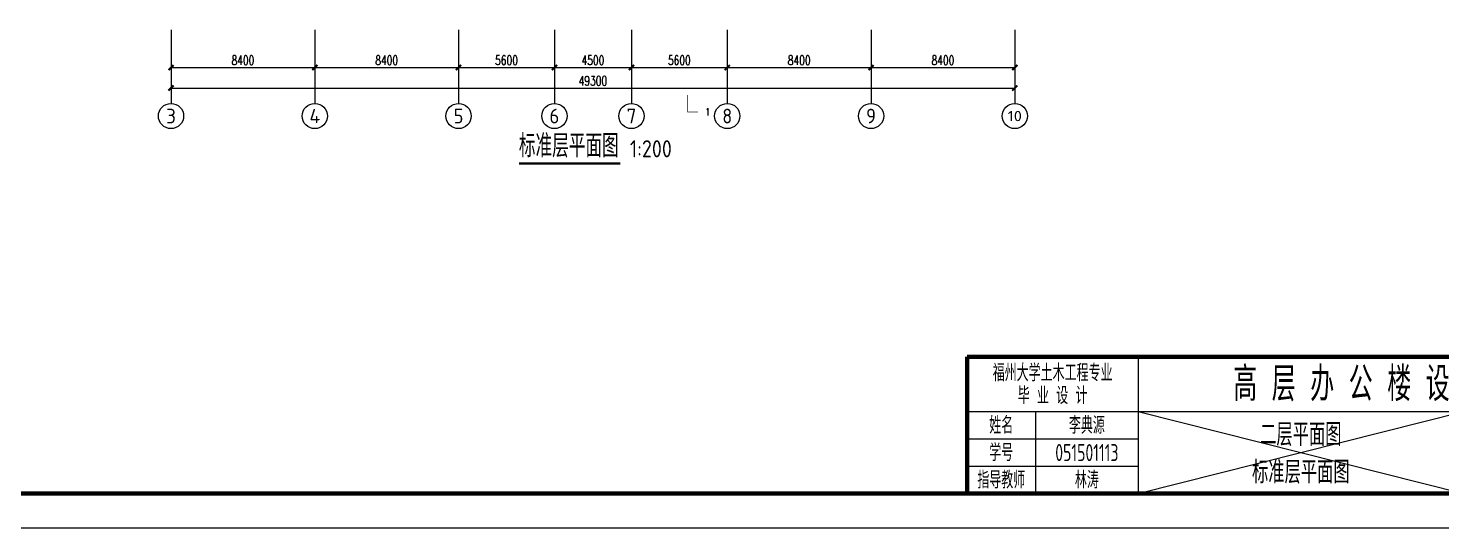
# Model space of a CAD drawing. Extents: x -1 to 1050000, y -900000 to 0.
# Drawn here: x 235950 to 318533, y -360000 to -330769 of the extents above; entities that cross this region are included whole.
import ezdxf
from ezdxf.enums import TextEntityAlignment as Align

# ---------------------------------------------------------------- set-up
doc = ezdxf.new("R2010")
doc.units = 0
doc.header["$LTSCALE"] = 1000
doc.header["$MEASUREMENT"] = 0
for name, color, linetype in [('AXIS', 3, 'Continuous'), ('AXIS_TEXT', 7, 'Continuous'), ('DIM_SYMB', 3, 'Continuous'), ('G-ANNO-TTLB', 6, 'Continuous'), ('G-ANNO-TTLB-THIN', 151, 'Continuous'), ('PUB_TEXT', 7, 'Continuous')]:
    doc.layers.add(name, color=color, linetype=linetype)
doc.layers.add('G-ANNO-TTLB-WIDE', color=214, linetype='Continuous', lineweight=100)
doc.layers.add('ignorePrint', color=151, linetype='Continuous', plot=False)
doc.styles.add('_TCH_AXIS', font='tssdeng.shx', dxfattribs={"bigfont": 'GBCBIG.shx'})
doc.styles.add('_TCH_DIM_T3', font='SIMPLEX', dxfattribs={"width": 0.705882, "bigfont": 'GBCBIG'})
doc.styles.add('_TCH_LABEL', font='COMPLEX', dxfattribs={"bigfont": 'GBCBIG'})
doc.styles.add('COMPLEX', font='COMPLEX')
doc.styles.add('hztxt', font='tssdeng.shx', dxfattribs={"width": 0.7, "bigfont": 'hztxt.shx'})
doc.styles.get("Standard").update_dxf_attribs({"font": 'gbenor.shx', "bigfont": 'gbcbig.shx'})
doc.dimstyles.new('_TCH_ARCH&&100', dxfattribs={"dimtxt": 297.5, "dimasz": 100, "dimexe": 250, "dimexo": 300, "dimgap": 126.25, "dimtad": 1, "dimdec": 0, "dimzin": 0, "dimdsep": 46, "dimtxsty": '_TCH_DIM_T3', "dimblk": 'ARCHTICK', "dimcen": 0.09, "dimclrt": 7, "dimazin": 2, "dimtfac": 1, "dimtdec": 0, "dimtix": 1, "dimtmove": 2, "dimatfit": 3, "dimfxl": 1, "dimtolj": 1, "dimtzin": 0, "dimarcsym": 0})

# ---------------------------------------------------------------- blocks, each defined once
blk = doc.blocks.new('*U1')
blk.add_line((-525000, 0), (525000, 0))
blk = doc.blocks.new('*U2')
at = {"layer": 'Defpoints', "color": 0, "linetype": 'ByBlock', "lineweight": -2, "transparency": 16777216}
blk.add_blockref('*U1', (0, -360000), dxfattribs=at)
blk = doc.blocks.new('_AXISO')
blk.add_circle((0, 0), 0.5)
at = {"layer": 'AXIS_TEXT', "style": 'COMPLEX', "width": 1.041667}
blk.add_attdef('A', text='', height=0.56, dxfattribs=at).set_placement((-0.25, -0.28), (0.25, -0.28), align=Align.FIT)
blk = doc.blocks.new('_ArchTick')
at = {"color": 0, "linetype": 'ByBlock', "const_width": 0.4}
blk.add_lwpolyline([(-0.5, -0.5), (0.5, 0.5)], dxfattribs=at)
blk = doc.blocks.new('*D272')
at = {"layer": 'AXIS', "color": 0, "lineweight": -2, "transparency": 16777216}
for p, q in [((244291, -330869), (244291, -333319)), ((252691, -330869), (252691, -333319)), ((244291, -333069), (252691, -333069))]:
    blk.add_line(p, q, dxfattribs=at)
at = {"layer": 'Defpoints', "color": 0, "transparency": 16777216}
for p in [(244291, -330569), (252691, -330569), (252691, -333069)]:
    blk.add_point(p, dxfattribs=at)
at = {"layer": 'AXIS', "color": 0, "lineweight": -2, "transparency": 16777216, "xscale": 300, "yscale": 300, "zscale": 300, "rotation": 180}
blk.add_blockref('_ArchTick', (244291, -333069), dxfattribs=at)
at = {"layer": 'AXIS', "color": 0, "lineweight": -2, "transparency": 16777216, "xscale": 300, "yscale": 300, "zscale": 300}
blk.add_blockref('_ArchTick', (252691, -333069), dxfattribs=at)
at = {"layer": 'AXIS', "color": 7, "transparency": 16777216, "insert": (248491, -332644), "char_height": 550, "attachment_point": 5, "style": '_TCH_DIM_T3'}
blk.add_mtext('\\A1;8400', dxfattribs=at)
blk = doc.blocks.new('*D273')
at = {"layer": 'AXIS', "color": 0, "lineweight": -2, "transparency": 16777216}
for p, q in [((252691, -330869), (252691, -333319)), ((261091, -330869), (261091, -333319)), ((252691, -333069), (261091, -333069))]:
    blk.add_line(p, q, dxfattribs=at)
at = {"layer": 'Defpoints', "color": 0, "transparency": 16777216}
for p in [(252691, -330569), (261091, -330569), (261091, -333069)]:
    blk.add_point(p, dxfattribs=at)
at = {"layer": 'AXIS', "color": 0, "lineweight": -2, "transparency": 16777216, "xscale": 300, "yscale": 300, "zscale": 300, "rotation": 180}
blk.add_blockref('_ArchTick', (252691, -333069), dxfattribs=at)
at = {"layer": 'AXIS', "color": 0, "lineweight": -2, "transparency": 16777216, "xscale": 300, "yscale": 300, "zscale": 300}
blk.add_blockref('_ArchTick', (261091, -333069), dxfattribs=at)
at = {"layer": 'AXIS', "color": 7, "transparency": 16777216, "insert": (256891, -332644), "char_height": 550, "attachment_point": 5, "style": '_TCH_DIM_T3'}
blk.add_mtext('\\A1;8400', dxfattribs=at)
blk = doc.blocks.new('*D274')
at = {"layer": 'AXIS', "color": 0, "lineweight": -2, "transparency": 16777216}
for p, q in [((261091, -330869), (261091, -333319)), ((266691, -330869), (266691, -333319)), ((261091, -333069), (266691, -333069))]:
    blk.add_line(p, q, dxfattribs=at)
at = {"layer": 'Defpoints', "color": 0, "transparency": 16777216}
for p in [(261091, -330569), (266691, -330569), (266691, -333069)]:
    blk.add_point(p, dxfattribs=at)
at = {"layer": 'AXIS', "color": 0, "lineweight": -2, "transparency": 16777216, "xscale": 300, "yscale": 300, "zscale": 300, "rotation": 180}
blk.add_blockref('_ArchTick', (261091, -333069), dxfattribs=at)
at = {"layer": 'AXIS', "color": 0, "lineweight": -2, "transparency": 16777216, "xscale": 300, "yscale": 300, "zscale": 300}
blk.add_blockref('_ArchTick', (266691, -333069), dxfattribs=at)
at = {"layer": 'AXIS', "color": 7, "transparency": 16777216, "insert": (263891, -332644), "char_height": 550, "attachment_point": 5, "style": '_TCH_DIM_T3'}
blk.add_mtext('\\A1;5600', dxfattribs=at)
blk = doc.blocks.new('*D281')
at = {"layer": 'AXIS', "color": 0, "lineweight": -2, "transparency": 16777216}
for p, q in [((266691, -330869), (266691, -333319)), ((271191, -330869), (271191, -333319)), ((266691, -333069), (271191, -333069))]:
    blk.add_line(p, q, dxfattribs=at)
at = {"layer": 'Defpoints', "color": 0, "transparency": 16777216}
for p in [(266691, -330569), (271191, -330569), (271191, -333069)]:
    blk.add_point(p, dxfattribs=at)
at = {"layer": 'AXIS', "color": 0, "lineweight": -2, "transparency": 16777216, "xscale": 300, "yscale": 300, "zscale": 300, "rotation": 180}
blk.add_blockref('_ArchTick', (266691, -333069), dxfattribs=at)
at = {"layer": 'AXIS', "color": 0, "lineweight": -2, "transparency": 16777216, "xscale": 300, "yscale": 300, "zscale": 300}
blk.add_blockref('_ArchTick', (271191, -333069), dxfattribs=at)
at = {"layer": 'AXIS', "color": 7, "transparency": 16777216, "insert": (268941, -332644), "char_height": 550, "attachment_point": 5, "style": '_TCH_DIM_T3'}
blk.add_mtext('\\A1;4500', dxfattribs=at)
blk = doc.blocks.new('*D282')
at = {"layer": 'AXIS', "color": 0, "lineweight": -2, "transparency": 16777216}
for p, q in [((271191, -330869), (271191, -333319)), ((276791, -330869), (276791, -333319)), ((271191, -333069), (276791, -333069))]:
    blk.add_line(p, q, dxfattribs=at)
at = {"layer": 'Defpoints', "color": 0, "transparency": 16777216}
for p in [(271191, -330569), (276791, -330569), (276791, -333069)]:
    blk.add_point(p, dxfattribs=at)
at = {"layer": 'AXIS', "color": 0, "lineweight": -2, "transparency": 16777216, "xscale": 300, "yscale": 300, "zscale": 300, "rotation": 180}
blk.add_blockref('_ArchTick', (271191, -333069), dxfattribs=at)
at = {"layer": 'AXIS', "color": 0, "lineweight": -2, "transparency": 16777216, "xscale": 300, "yscale": 300, "zscale": 300}
blk.add_blockref('_ArchTick', (276791, -333069), dxfattribs=at)
at = {"layer": 'AXIS', "color": 7, "transparency": 16777216, "insert": (273991, -332644), "char_height": 550, "attachment_point": 5, "style": '_TCH_DIM_T3'}
blk.add_mtext('\\A1;5600', dxfattribs=at)
blk = doc.blocks.new('*D283')
at = {"layer": 'AXIS', "color": 0, "lineweight": -2, "transparency": 16777216}
for p, q in [((276791, -330869), (276791, -333319)), ((285191, -330869), (285191, -333319)), ((276791, -333069), (285191, -333069))]:
    blk.add_line(p, q, dxfattribs=at)
at = {"layer": 'Defpoints', "color": 0, "transparency": 16777216}
for p in [(276791, -330569), (285191, -330569), (285191, -333069)]:
    blk.add_point(p, dxfattribs=at)
at = {"layer": 'AXIS', "color": 0, "lineweight": -2, "transparency": 16777216, "xscale": 300, "yscale": 300, "zscale": 300, "rotation": 180}
blk.add_blockref('_ArchTick', (276791, -333069), dxfattribs=at)
at = {"layer": 'AXIS', "color": 0, "lineweight": -2, "transparency": 16777216, "xscale": 300, "yscale": 300, "zscale": 300}
blk.add_blockref('_ArchTick', (285191, -333069), dxfattribs=at)
at = {"layer": 'AXIS', "color": 7, "transparency": 16777216, "insert": (280991, -332644), "char_height": 550, "attachment_point": 5, "style": '_TCH_DIM_T3'}
blk.add_mtext('\\A1;8400', dxfattribs=at)
blk = doc.blocks.new('*D284')
at = {"layer": 'AXIS', "color": 0, "lineweight": -2, "transparency": 16777216}
for p, q in [((285191, -330869), (285191, -333319)), ((293591, -330869), (293591, -333319)), ((285191, -333069), (293591, -333069))]:
    blk.add_line(p, q, dxfattribs=at)
at = {"layer": 'Defpoints', "color": 0, "transparency": 16777216}
for p in [(285191, -330569), (293591, -330569), (293591, -333069)]:
    blk.add_point(p, dxfattribs=at)
at = {"layer": 'AXIS', "color": 0, "lineweight": -2, "transparency": 16777216, "xscale": 300, "yscale": 300, "zscale": 300, "rotation": 180}
blk.add_blockref('_ArchTick', (285191, -333069), dxfattribs=at)
at = {"layer": 'AXIS', "color": 0, "lineweight": -2, "transparency": 16777216, "xscale": 300, "yscale": 300, "zscale": 300}
blk.add_blockref('_ArchTick', (293591, -333069), dxfattribs=at)
at = {"layer": 'AXIS', "color": 7, "transparency": 16777216, "insert": (289391, -332644), "char_height": 550, "attachment_point": 5, "style": '_TCH_DIM_T3'}
blk.add_mtext('\\A1;8400', dxfattribs=at)
blk = doc.blocks.new('*D285')
at = {"layer": 'AXIS', "color": 0, "lineweight": -2, "transparency": 16777216}
for p, q in [((244291, -331269), (244291, -334519)), ((293591, -331269), (293591, -334519)), ((244291, -334269), (293591, -334269))]:
    blk.add_line(p, q, dxfattribs=at)
at = {"layer": 'Defpoints', "color": 0, "transparency": 16777216}
for p in [(244291, -330969), (293591, -330969), (293591, -334269)]:
    blk.add_point(p, dxfattribs=at)
at = {"layer": 'AXIS', "color": 0, "lineweight": -2, "transparency": 16777216, "xscale": 300, "yscale": 300, "zscale": 300, "rotation": 180}
blk.add_blockref('_ArchTick', (244291, -334269), dxfattribs=at)
at = {"layer": 'AXIS', "color": 0, "lineweight": -2, "transparency": 16777216, "xscale": 300, "yscale": 300, "zscale": 300}
blk.add_blockref('_ArchTick', (293591, -334269), dxfattribs=at)
at = {"layer": 'AXIS', "color": 7, "transparency": 16777216, "insert": (268941, -333844), "char_height": 550, "attachment_point": 5, "style": '_TCH_DIM_T3'}
blk.add_mtext('\\A1;49300', dxfattribs=at)

msp = doc.modelspace()

# ---------------------------------------------------------------- linework, layer by layer
at = {"layer": 'AXIS'}
for p, q in [((244290.6, -331168.75), (244290.6, -335168.75)), ((252690.6, -331168.75), (252690.6, -335168.75)), ((261090.6, -331168.75), (261090.6, -335168.75)), ((266690.6, -331168.75), (266690.6, -335168.75)), ((271190.6, -331168.75), (271190.6, -335168.75)), ((276790.6, -331168.75), (276790.6, -335168.75)), ((285190.6, -331168.75), (285190.6, -335168.75)), ((293590.6, -331168.75), (293590.6, -335168.75))]:
    msp.add_line(p, q, dxfattribs=at)
at = {"layer": 'DIM_SYMB'}
for points, const_width in [([(275075.6, -335668.75), (274475.6, -335668.75), (274475.6, -334668.75)], 50), ([(264614.6, -338678.91), (270539.28, -338678.91)], 140)]:
    msp.add_lwpolyline(points, dxfattribs=dict(at, const_width=const_width))
at = {"layer": 'G-ANNO-TTLB-THIN', "lineweight": 100}
for q in [(290799.47, -358000.03), (326799.47, -350000.03)]:
    msp.add_line((290799.47, -350000.03), q, dxfattribs=at)
at = {"layer": 'G-ANNO-TTLB-THIN'}
for p, q in [((300799.47, -350000.03), (300799.47, -358000.03)), ((290799.47, -353200.03), (326799.47, -353200.03)), ((294799.47, -353200.03), (294799.47, -358000.03)), ((290799.47, -354800.03), (300799.47, -354800.03)), ((290799.47, -356400.03), (300799.47, -356400.03))]:
    msp.add_line(p, q, dxfattribs=at)
msp.add_lwpolyline([(209999.47, -191800.03), (209999.47, -360000.03), (328799.47, -360000.03), (328799.47, -191800.03)], close=True, dxfattribs=at)
at = {"layer": 'G-ANNO-TTLB-WIDE'}
msp.add_lwpolyline([(326799.47, -196800.03), (211999.47, -196800.03), (211999.47, -358000.03), (326799.47, -358000.03)], close=True, dxfattribs=at)
at = {"layer": 'ignorePrint'}
for p, q in [((300799.47, -358000.03), (319799.47, -353200.03)), ((300799.47, -353200.03), (319799.47, -358000.03))]:
    msp.add_line(p, q, dxfattribs=at)

# ---------------------------------------------------------------- block references
at = {"layer": 'AXIS'}
ref = msp.add_blockref('_AXISO', (244290.6, -335907.01), dxfattribs=dict(at, xscale=1476.510067114094, yscale=1476.510067114094, zscale=1476.510067114094))
ref.add_attrib('A', '3', dxfattribs={"layer": 'AXIS_TEXT', "height": 859.97, "style": '_TCH_AXIS', "width": 1.238095}).set_placement((244003.94, -336336.99), (244577.25, -336336.99), align=Align.FIT)
ref = msp.add_blockref('_AXISO', (252690.6, -335907.01), dxfattribs=dict(at, xscale=1476.510067114094, yscale=1476.510067114094, zscale=1476.510067114094))
ref.add_attrib('A', '4', dxfattribs={"layer": 'AXIS_TEXT', "height": 822.12, "style": '_TCH_AXIS', "width": 1.320635}).set_placement((252377.41, -336318.07), (253003.79, -336318.07), align=Align.FIT)
ref = msp.add_blockref('_AXISO', (261090.6, -335907.01), dxfattribs=dict(at, xscale=1476.510067114094, yscale=1476.510067114094, zscale=1476.510067114094))
ref.add_attrib('A', '5', dxfattribs={"layer": 'AXIS_TEXT', "height": 859.97, "style": '_TCH_AXIS', "width": 1.238095}).set_placement((260803.94, -336336.99), (261377.25, -336336.99), align=Align.FIT)
ref = msp.add_blockref('_AXISO', (266690.6, -335907.01), dxfattribs=dict(at, xscale=1476.510067114094, yscale=1476.510067114094, zscale=1476.510067114094))
ref.add_attrib('A', '6', dxfattribs={"layer": 'AXIS_TEXT', "height": 859.97, "style": '_TCH_AXIS', "width": 1.333333}).set_placement((266403.94, -336336.99), (266977.25, -336336.99), align=Align.FIT)
ref = msp.add_blockref('_AXISO', (271190.6, -335907.01), dxfattribs=dict(at, xscale=1476.510067114094, yscale=1476.510067114094, zscale=1476.510067114094))
ref.add_attrib('A', '7', dxfattribs={"layer": 'AXIS_TEXT', "height": 859.97, "style": '_TCH_AXIS', "width": 1.238095}).set_placement((270903.94, -336336.99), (271477.25, -336336.99), align=Align.FIT)
ref = msp.add_blockref('_AXISO', (276790.6, -335907.01), dxfattribs=dict(at, xscale=1476.510067114094, yscale=1476.510067114094, zscale=1476.510067114094))
ref.add_attrib('A', '8', dxfattribs={"layer": 'AXIS_TEXT', "height": 859.97, "style": '_TCH_AXIS', "width": 1.238095}).set_placement((276503.94, -336336.99), (277077.25, -336336.99), align=Align.FIT)
ref = msp.add_blockref('_AXISO', (285190.6, -335907.01), dxfattribs=dict(at, xscale=1476.510067114094, yscale=1476.510067114094, zscale=1476.510067114094))
ref.add_attrib('A', '9', dxfattribs={"layer": 'AXIS_TEXT', "height": 859.97, "style": '_TCH_AXIS', "width": 1.333333}).set_placement((284903.94, -336336.99), (285477.25, -336336.99), align=Align.FIT)
ref = msp.add_blockref('_AXISO', (293590.6, -335907.01), dxfattribs=dict(at, xscale=1476.510067114094, yscale=1476.510067114094, zscale=1476.510067114094))
ref.add_attrib('A', '10', dxfattribs={"layer": 'AXIS_TEXT', "height": 606.191, "style": '_TCH_AXIS', "width": 1.196825}).set_placement((293172.04, -336210.1), (294009.16, -336210.1), align=Align.FIT)
at = {"layer": 'Defpoints'}
msp.add_blockref('*U2', (525000, 0), dxfattribs=at)

# ---------------------------------------------------------------- texts
at = {"insert": (313799.47, -351600.03), "char_height": 2000, "attachment_point": 5, "style": 'hztxt'}
msp.add_mtext_dynamic_manual_height_columns('高 层 办 公 楼 设 计', width=23534.7227, gutter_width=5000, heights=[0], dxfattribs=at)
at = {"insert": (310299.47, -355655.18), "char_height": 1320, "attachment_point": 5}
msp.add_mtext_dynamic_manual_height_columns('二层平面图\\P标准层平面图', width=15488.5966, gutter_width=1750, heights=[0], dxfattribs=at)
at = {"layer": 'G-ANNO-TTLB', "char_height": 1000, "attachment_point": 5, "style": 'hztxt'}
for s, insert, width, line_spacing_factor in [('福州大学土木工程专业\\P毕 业 设 计', (295799.47, -351600.03), 14210.0424, 0.8), ('姓名', (292799.47, -354000.03), 3312, 0.938532), ('李典源', (297799.47, -354000.03), 3312, 0.938532), ('学号', (292799.47, -355600.03), 3312, 0.938532), ('051501113', (297799.47, -355600.03), 4968, 0.938532), ('指导教师', (292799.47, -357200.03), 4416, 0.938532), ('林涛', (297799.47, -357200.03), 3312, 0.938532)]:
    msp.add_mtext(s, dxfattribs=dict(at, insert=insert, width=width, line_spacing_factor=line_spacing_factor))
at = {"layer": 'PUB_TEXT', "style": '_TCH_LABEL', "width": 0.705882}
msp.add_text('1', height=425, dxfattribs=at).set_placement((275511.31, -335881.25))
at = {"layer": 'PUB_TEXT'}
for s, height, p in [('标准层平面图', 1350.355, (264614.6, -338324.44)), ('1:200', 1000, (271099.28, -338324.44))]:
    msp.add_text(s, height=height, dxfattribs=at).set_placement(p)

# ---------------------------------------------------------------- dimensions: what is measured, and where the dimension line sits
at = {"layer": 'AXIS'}
for p1, p2, distance, picture, middle in [((244290.6, -330568.75), (252690.6, -330568.75), -2500, '*D272', (248490.6, -332643.75)), ((244290.6, -330968.75), (293590.6, -330968.75), -3300, '*D285', (268940.6, -333843.75)), ((252690.6, -330568.75), (261090.6, -330568.75), -2500, '*D273', (256890.6, -332643.75)), ((261090.6, -330568.75), (266690.6, -330568.75), -2500, '*D274', (263890.6, -332643.75)), ((266690.6, -330568.75), (271190.6, -330568.75), -2500, '*D281', (268940.6, -332643.75)), ((271190.6, -330568.75), (276790.6, -330568.75), -2500, '*D282', (273990.6, -332643.75)), ((276790.6, -330568.75), (285190.6, -330568.75), -2500, '*D283', (280990.6, -332643.75)), ((285190.6, -330568.75), (293590.6, -330568.75), -2500, '*D284', (289390.6, -332643.75))]:
    dim = msp.add_aligned_dim(p1=p1, p2=p2, distance=distance, dimstyle='_TCH_ARCH&&100', override={"dimtxt": 550, "dimasz": 300, "dimgap": 150}, dxfattribs=at)
    dim.commit()
    dim.dimension.update_dxf_attribs({"geometry": picture, "text_midpoint": middle})

doc.saveas('drawing.dxf')
